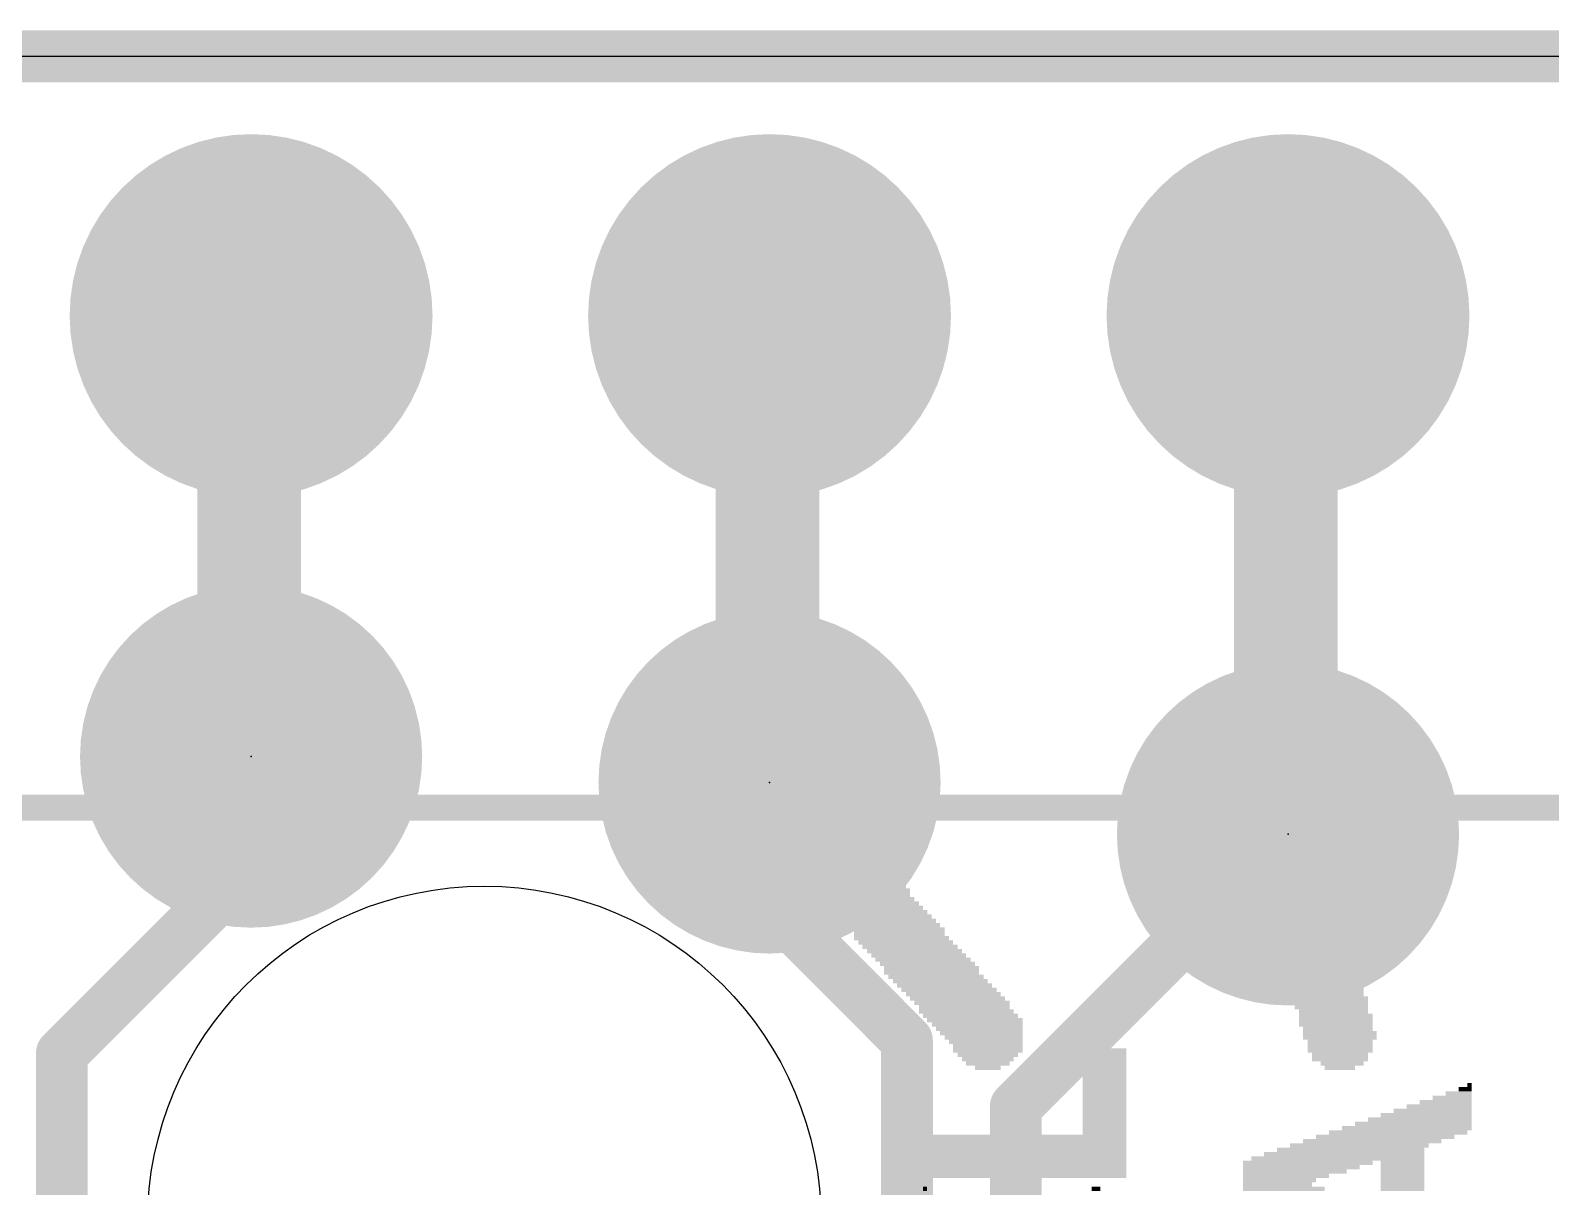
# Model space of a CAD drawing. Extents: x -0.1 to 50.9, y -0.1 to 23.
# Drawn here: x 38.29 to 45.74, y 17.32 to 22.99 of the extents above; entities that cross this region are included whole.
import ezdxf

# ---------------------------------------------------------------- set-up
doc = ezdxf.new("R2010")
doc.units = 0
for name, color, linetype in [('1', 12, 'CONTINUOUS'), ('16', 5, 'CONTINUOUS'), ('17', 110, 'CONTINUOUS'), ('20', 53, 'CONTINUOUS'), ('200', 40, 'CONTINUOUS'), ('21', 40, 'CONTINUOUS'), ('23', 53, 'CONTINUOUS')]:
    doc.layers.add(name, color=color, linetype=linetype)

# ---------------------------------------------------------------- blocks, each defined once
blk = doc.blocks.new('ROUNDP')
at = {"const_width": 0.5}
blk.add_lwpolyline([(0, -0.25, 1), (0, 0.25, 1), (0, -0.25)], format="xyb", dxfattribs=at)
blk = doc.blocks.new('RECT')
blk.add_solid([(-0.5, -0.5), (0.5, -0.5), (-0.5, 0.5), (0.5, 0.5)])

msp = doc.modelspace()

# ---------------------------------------------------------------- linework, layer by layer
at = {"layer": '1', "const_width": 0.254}
for points in [[(50.8, 22.86), (0, 22.86)], [(41.91, 19.304), (41.91, 18.7128)], [(44.45, 19.05), (43.1165, 17.7165)], [(41.91, 18.7128), (42.5831, 18.0397)], [(42.5831, 18.0397), (42.5831, 16.3138)], [(43.1165, 17.7165), (43.1165, 16.082)]]:
    msp.add_lwpolyline(points, dxfattribs=at)
at = {"layer": '1', "const_width": 0.127}
for points in [[(41.9735, 19.304, 1), (41.8465, 19.304)], [(44.4949, 19.0051, 1), (44.4051, 19.0949)], [(41.9549, 18.7577, 1), (41.8651, 18.6679)], [(41.8465, 18.7128, 1), (41.9735, 18.7128)], [(42.6466, 18.0397, 1), (42.5196, 18.0397)], [(42.5382, 17.9948, 1), (42.628, 18.0846)], [(43.18, 17.7165, 1), (43.053, 17.7165)], [(43.0716, 17.7614, 1), (43.1614, 17.6716)]]:
    msp.add_lwpolyline(points, format="xyb", dxfattribs=at)
at = {"layer": '16', "const_width": 0.254}
for points in [[(50.8, 22.86), (0, 22.86)], [(39.37, 21.59), (39.37, 19.431)], [(41.91, 21.59), (41.91, 19.304)], [(44.45, 21.59), (44.45, 19.05)], [(39.37, 19.431), (39.37, 18.9033)], [(39.37, 18.9033), (38.4429, 17.9762)], [(38.4429, 17.9762), (38.4429, 16.3138)]]:
    msp.add_lwpolyline(points, dxfattribs=at)
at = {"layer": '16', "const_width": 0.127}
for points in [[(39.4335, 21.59, 1), (39.3065, 21.59)], [(41.9735, 21.59, 1), (41.8465, 21.59)], [(44.5135, 21.59, 1), (44.3865, 21.59)], [(39.4335, 19.431, 1), (39.3065, 19.431)], [(39.3065, 19.431, 1), (39.4335, 19.431)], [(41.8465, 19.304, 1), (41.9735, 19.304)], [(44.3865, 19.05, 1), (44.5135, 19.05)], [(39.4149, 18.8584, 1), (39.3251, 18.9482)], [(39.3065, 18.9033, 1), (39.4335, 18.9033)], [(38.5064, 17.9762, 1), (38.3794, 17.9762)], [(38.398, 18.0211, 1), (38.4878, 17.9313)]]:
    msp.add_lwpolyline(points, format="xyb", dxfattribs=at)
at = {"layer": '20'}
msp.add_line((48.26, 22.86), (2.54, 22.86), dxfattribs=at)
msp.add_circle((40.513, 17.145), 1.651, dxfattribs=at)
at = {"layer": '21', "const_width": 0.127}
msp.add_lwpolyline([(34.013, 19.18), (50.513, 19.18)], dxfattribs=at)
at = {"layer": '23'}
for p in [(39.37, 19.431), (41.91, 19.304), (44.45, 19.05)]:
    msp.add_point(p, dxfattribs=at)

# ---------------------------------------------------------------- block references
at = {"layer": '17', "xscale": 1.778, "yscale": 1.778}
for p in [(39.37, 21.59), (39.37, 21.59), (41.91, 21.59), (41.91, 21.59), (44.45, 21.59), (44.45, 21.59)]:
    msp.add_blockref('ROUNDP', p, dxfattribs=at)
at = {"layer": '17', "xscale": 1.6764, "yscale": 1.6764, "rotation": 90}
for p in [(39.37, 19.431), (39.37, 19.431), (41.91, 19.304), (41.91, 19.304), (44.45, 19.05), (44.45, 19.05)]:
    msp.add_blockref('ROUNDP', p, dxfattribs=at)
at = {"layer": '200'}
for p, xscale, yscale in [((39.3598, 21.8228), 0.1676, 0.0211), ((41.8998, 21.8228), 0.1676, 0.0211), ((44.4398, 21.8228), 0.1676, 0.0211), ((39.3598, 21.7382), 0.4216, 0.0211), ((39.3598, 21.7593), 0.381, 0.0211), ((39.3598, 21.7805), 0.3404, 0.0213), ((39.3598, 21.8017), 0.254, 0.0211), ((41.8998, 21.7382), 0.4216, 0.0211), ((41.8998, 21.7593), 0.381, 0.0211), ((41.8998, 21.7805), 0.3404, 0.0213), ((41.8998, 21.8017), 0.254, 0.0211), ((44.4398, 21.7382), 0.4216, 0.0211), ((44.4398, 21.7593), 0.381, 0.0211), ((44.4398, 21.7805), 0.3404, 0.0213), ((44.4398, 21.8017), 0.254, 0.0211), ((39.3598, 21.6958), 0.4674, 0.0211), ((39.3598, 21.6747), 0.4674, 0.0211), ((39.3598, 21.717), 0.4216, 0.0213), ((41.8998, 21.6958), 0.4674, 0.0211), ((41.8998, 21.6747), 0.4674, 0.0211), ((41.8998, 21.717), 0.4216, 0.0213), ((44.4398, 21.6958), 0.4674, 0.0211), ((44.4398, 21.6747), 0.4674, 0.0211), ((44.4398, 21.717), 0.4216, 0.0213), ((39.3598, 21.6535), 0.508, 0.0213), ((39.3598, 21.6323), 0.508, 0.0211), ((39.3598, 21.6112), 0.508, 0.0211), ((39.3598, 21.59), 0.508, 0.0213), ((41.8998, 21.6535), 0.508, 0.0213), ((41.8998, 21.6323), 0.508, 0.0211), ((41.8998, 21.6112), 0.508, 0.0211), ((41.8998, 21.59), 0.508, 0.0213), ((44.4398, 21.6535), 0.508, 0.0213), ((44.4398, 21.6323), 0.508, 0.0211), ((44.4398, 21.6112), 0.508, 0.0211), ((44.4398, 21.59), 0.508, 0.0213), ((39.3598, 21.5688), 0.508, 0.0211), ((39.3598, 21.5477), 0.508, 0.0211), ((39.3598, 21.5265), 0.508, 0.0213), ((41.8998, 21.5688), 0.508, 0.0211), ((41.8998, 21.5477), 0.508, 0.0211), ((41.8998, 21.5265), 0.508, 0.0213), ((44.4398, 21.5688), 0.508, 0.0211), ((44.4398, 21.5477), 0.508, 0.0211), ((44.4398, 21.5265), 0.508, 0.0213), ((39.3598, 21.5053), 0.508, 0.0211), ((39.3598, 21.4842), 0.508, 0.0211), ((39.3598, 21.463), 0.508, 0.0213), ((39.3598, 21.4418), 0.508, 0.0211), ((41.8998, 21.5053), 0.508, 0.0211), ((41.8998, 21.4842), 0.508, 0.0211), ((41.8998, 21.463), 0.508, 0.0213), ((41.8998, 21.4418), 0.508, 0.0211), ((44.4398, 21.5053), 0.508, 0.0211), ((44.4398, 21.4842), 0.508, 0.0211), ((44.4398, 21.463), 0.508, 0.0213), ((44.4398, 21.4418), 0.508, 0.0211), ((39.3598, 21.4207), 0.508, 0.0211), ((39.3598, 21.3995), 0.508, 0.0213), ((39.3598, 21.3783), 0.508, 0.0211), ((41.8998, 21.4207), 0.508, 0.0211), ((41.8998, 21.3995), 0.508, 0.0213), ((41.8998, 21.3783), 0.508, 0.0211), ((44.4398, 21.4207), 0.508, 0.0211), ((44.4398, 21.3995), 0.508, 0.0213), ((44.4398, 21.3783), 0.508, 0.0211), ((39.3598, 21.3572), 0.508, 0.0211), ((39.3598, 21.336), 0.508, 0.0213), ((39.3598, 21.3148), 0.508, 0.0211), ((39.3598, 21.2937), 0.508, 0.0211), ((41.8998, 21.3572), 0.508, 0.0211), ((41.8998, 21.336), 0.508, 0.0213), ((41.8998, 21.3148), 0.508, 0.0211), ((41.8998, 21.2937), 0.508, 0.0211), ((44.4398, 21.3572), 0.508, 0.0211), ((44.4398, 21.336), 0.508, 0.0213), ((44.4398, 21.3148), 0.508, 0.0211), ((44.4398, 21.2937), 0.508, 0.0211), ((39.3598, 21.2725), 0.508, 0.0213), ((39.3598, 21.2513), 0.508, 0.0211), ((39.3598, 21.2302), 0.508, 0.0211), ((41.8998, 21.2725), 0.508, 0.0213), ((41.8998, 21.2513), 0.508, 0.0211), ((41.8998, 21.2302), 0.508, 0.0211), ((44.4398, 21.2725), 0.508, 0.0213), ((44.4398, 21.2513), 0.508, 0.0211), ((44.4398, 21.2302), 0.508, 0.0211), ((39.3598, 21.209), 0.508, 0.0213), ((39.3598, 21.1878), 0.508, 0.0211), ((39.3598, 21.1667), 0.508, 0.0211), ((39.3598, 21.1455), 0.508, 0.0213), ((41.8998, 21.209), 0.508, 0.0213), ((41.8998, 21.1878), 0.508, 0.0211), ((41.8998, 21.1667), 0.508, 0.0211), ((41.8998, 21.1455), 0.508, 0.0213), ((44.4398, 21.209), 0.508, 0.0213), ((44.4398, 21.1878), 0.508, 0.0211), ((44.4398, 21.1667), 0.508, 0.0211), ((44.4398, 21.1455), 0.508, 0.0213), ((39.3598, 21.1243), 0.508, 0.0211), ((39.3598, 21.1032), 0.508, 0.0211), ((39.3598, 21.082), 0.508, 0.0213), ((41.8998, 21.1243), 0.508, 0.0211), ((41.8998, 21.1032), 0.508, 0.0211), ((41.8998, 21.082), 0.508, 0.0213), ((44.4398, 21.1243), 0.508, 0.0211), ((44.4398, 21.1032), 0.508, 0.0211), ((44.4398, 21.082), 0.508, 0.0213), ((39.3598, 21.0608), 0.508, 0.0211), ((39.3598, 21.0397), 0.508, 0.0211), ((39.3598, 21.0185), 0.508, 0.0213), ((39.3598, 20.9973), 0.508, 0.0211), ((41.8998, 21.0608), 0.508, 0.0211), ((41.8998, 21.0397), 0.508, 0.0211), ((41.8998, 21.0185), 0.508, 0.0213), ((41.8998, 20.9973), 0.508, 0.0211), ((44.4398, 21.0608), 0.508, 0.0211), ((44.4398, 21.0397), 0.508, 0.0211), ((44.4398, 21.0185), 0.508, 0.0213), ((44.4398, 20.9973), 0.508, 0.0211), ((39.3598, 20.9762), 0.508, 0.0211), ((39.3598, 20.955), 0.508, 0.0213), ((39.3598, 20.9338), 0.508, 0.0211), ((41.8998, 20.9762), 0.508, 0.0211), ((41.8998, 20.955), 0.508, 0.0213), ((41.8998, 20.9338), 0.508, 0.0211), ((44.4398, 20.9762), 0.508, 0.0211), ((44.4398, 20.955), 0.508, 0.0213), ((44.4398, 20.9338), 0.508, 0.0211), ((39.3598, 20.9127), 0.508, 0.0211), ((39.3598, 20.8915), 0.508, 0.0213), ((39.3598, 20.8703), 0.508, 0.0211), ((39.3598, 20.8492), 0.508, 0.0211), ((41.8998, 20.9127), 0.508, 0.0211), ((41.8998, 20.8915), 0.508, 0.0213), ((41.8998, 20.8703), 0.508, 0.0211), ((41.8998, 20.8492), 0.508, 0.0211), ((44.4398, 20.9127), 0.508, 0.0211), ((44.4398, 20.8915), 0.508, 0.0213), ((44.4398, 20.8703), 0.508, 0.0211), ((44.4398, 20.8492), 0.508, 0.0211), ((39.3598, 20.828), 0.508, 0.0213), ((39.3598, 20.8068), 0.508, 0.0211), ((39.3598, 20.7857), 0.508, 0.0211), ((41.8998, 20.828), 0.508, 0.0213), ((41.8998, 20.8068), 0.508, 0.0211), ((41.8998, 20.7857), 0.508, 0.0211), ((44.4398, 20.828), 0.508, 0.0213), ((44.4398, 20.8068), 0.508, 0.0211), ((44.4398, 20.7857), 0.508, 0.0211), ((39.3598, 20.7645), 0.508, 0.0213), ((39.3598, 20.7433), 0.508, 0.0211), ((39.3598, 20.7222), 0.508, 0.0211), ((39.3598, 20.701), 0.508, 0.0213), ((41.8998, 20.7645), 0.508, 0.0213), ((41.8998, 20.7433), 0.508, 0.0211), ((41.8998, 20.7222), 0.508, 0.0211), ((41.8998, 20.701), 0.508, 0.0213), ((44.4398, 20.7645), 0.508, 0.0213), ((44.4398, 20.7433), 0.508, 0.0211), ((44.4398, 20.7222), 0.508, 0.0211), ((44.4398, 20.701), 0.508, 0.0213), ((39.3598, 20.6798), 0.508, 0.0211), ((39.3598, 20.6587), 0.508, 0.0211), ((39.3598, 20.6375), 0.508, 0.0213), ((41.8998, 20.6798), 0.508, 0.0211), ((41.8998, 20.6587), 0.508, 0.0211), ((41.8998, 20.6375), 0.508, 0.0213), ((44.4398, 20.6798), 0.508, 0.0211), ((44.4398, 20.6587), 0.508, 0.0211), ((44.4398, 20.6375), 0.508, 0.0213), ((39.3598, 20.6163), 0.508, 0.0211), ((39.3598, 20.5952), 0.508, 0.0211), ((39.3598, 20.574), 0.508, 0.0213), ((39.3598, 20.5528), 0.508, 0.0211), ((41.8998, 20.6163), 0.508, 0.0211), ((41.8998, 20.5952), 0.508, 0.0211), ((41.8998, 20.574), 0.508, 0.0213), ((41.8998, 20.5528), 0.508, 0.0211), ((44.4398, 20.6163), 0.508, 0.0211), ((44.4398, 20.5952), 0.508, 0.0211), ((44.4398, 20.574), 0.508, 0.0213), ((44.4398, 20.5528), 0.508, 0.0211), ((39.3598, 20.5317), 0.508, 0.0211), ((39.3598, 20.5105), 0.508, 0.0213), ((39.3598, 20.4893), 0.508, 0.0211), ((41.8998, 20.5317), 0.508, 0.0211), ((41.8998, 20.5105), 0.508, 0.0213), ((41.8998, 20.4893), 0.508, 0.0211), ((44.4398, 20.5317), 0.508, 0.0211), ((44.4398, 20.5105), 0.508, 0.0213), ((44.4398, 20.4893), 0.508, 0.0211), ((39.3598, 20.4682), 0.508, 0.0211), ((39.3598, 20.447), 0.508, 0.0213), ((39.3598, 20.4258), 0.508, 0.0211), ((39.3598, 20.4047), 0.508, 0.0211), ((41.8998, 20.4682), 0.508, 0.0211), ((41.8998, 20.447), 0.508, 0.0213), ((41.8998, 20.4258), 0.508, 0.0211), ((41.8998, 20.4047), 0.508, 0.0211), ((44.4398, 20.4682), 0.508, 0.0211), ((44.4398, 20.447), 0.508, 0.0213), ((44.4398, 20.4258), 0.508, 0.0211), ((44.4398, 20.4047), 0.508, 0.0211), ((39.3598, 20.3835), 0.508, 0.0213), ((39.3598, 20.3623), 0.508, 0.0211), ((39.3598, 20.3412), 0.508, 0.0211), ((41.8998, 20.3835), 0.508, 0.0213), ((41.8998, 20.3623), 0.508, 0.0211), ((41.8998, 20.3412), 0.508, 0.0211), ((44.4398, 20.3835), 0.508, 0.0213), ((44.4398, 20.3623), 0.508, 0.0211), ((44.4398, 20.3412), 0.508, 0.0211), ((39.3598, 20.32), 0.508, 0.0213), ((39.3598, 20.2988), 0.508, 0.0211), ((39.3598, 20.2777), 0.508, 0.0211), ((39.3598, 20.2565), 0.508, 0.0213), ((41.8998, 20.32), 0.508, 0.0213), ((41.8998, 20.2988), 0.508, 0.0211), ((41.8998, 20.2777), 0.508, 0.0211), ((41.8998, 20.2565), 0.508, 0.0213), ((44.4398, 20.32), 0.508, 0.0213), ((44.4398, 20.2988), 0.508, 0.0211), ((44.4398, 20.2777), 0.508, 0.0211), ((44.4398, 20.2565), 0.508, 0.0213), ((39.3598, 20.2353), 0.508, 0.0211), ((39.3598, 20.2142), 0.508, 0.0211), ((39.3598, 20.193), 0.508, 0.0213), ((41.8998, 20.2353), 0.508, 0.0211), ((41.8998, 20.2142), 0.508, 0.0211), ((41.8998, 20.193), 0.508, 0.0213), ((44.4398, 20.2353), 0.508, 0.0211), ((44.4398, 20.2142), 0.508, 0.0211), ((44.4398, 20.193), 0.508, 0.0213), ((39.3598, 20.1718), 0.508, 0.0211), ((39.3598, 20.1507), 0.508, 0.0211), ((39.3598, 20.1295), 0.508, 0.0213), ((39.3598, 20.1083), 0.508, 0.0211), ((41.8998, 20.1718), 0.508, 0.0211), ((41.8998, 20.1507), 0.508, 0.0211), ((41.8998, 20.1295), 0.508, 0.0213), ((41.8998, 20.1083), 0.508, 0.0211), ((44.4398, 20.1718), 0.508, 0.0211), ((44.4398, 20.1507), 0.508, 0.0211), ((44.4398, 20.1295), 0.508, 0.0213), ((44.4398, 20.1083), 0.508, 0.0211), ((39.3598, 20.0872), 0.508, 0.0211), ((39.3598, 20.066), 0.508, 0.0213), ((39.3598, 20.0448), 0.508, 0.0211), ((41.8998, 20.0872), 0.508, 0.0211), ((41.8998, 20.066), 0.508, 0.0213), ((41.8998, 20.0448), 0.508, 0.0211), ((44.4398, 20.0872), 0.508, 0.0211), ((44.4398, 20.066), 0.508, 0.0213), ((44.4398, 20.0448), 0.508, 0.0211), ((39.3598, 20.0237), 0.508, 0.0211), ((39.3598, 20.0025), 0.508, 0.0213), ((39.3598, 19.9813), 0.508, 0.0211), ((39.3598, 19.9602), 0.508, 0.0211), ((41.8998, 20.0237), 0.508, 0.0211), ((41.8998, 20.0025), 0.508, 0.0213), ((41.8998, 19.9813), 0.508, 0.0211), ((41.8998, 19.9602), 0.508, 0.0211), ((44.4398, 20.0237), 0.508, 0.0211), ((44.4398, 20.0025), 0.508, 0.0213), ((44.4398, 19.9813), 0.508, 0.0211), ((44.4398, 19.9602), 0.508, 0.0211), ((39.3598, 19.939), 0.508, 0.0213), ((39.3598, 19.9178), 0.508, 0.0211), ((39.3598, 19.8967), 0.508, 0.0211), ((39.3598, 19.8755), 0.508, 0.0213), ((41.8998, 19.939), 0.508, 0.0213), ((41.8998, 19.9178), 0.508, 0.0211), ((41.8998, 19.8967), 0.508, 0.0211), ((41.8998, 19.8755), 0.508, 0.0213), ((44.4398, 19.939), 0.508, 0.0213), ((44.4398, 19.9178), 0.508, 0.0211), ((44.4398, 19.8967), 0.508, 0.0211), ((44.4398, 19.8755), 0.508, 0.0213), ((39.3598, 19.8543), 0.508, 0.0211), ((39.3598, 19.8332), 0.508, 0.0211), ((39.3598, 19.812), 0.508, 0.0213), ((41.8998, 19.8543), 0.508, 0.0211), ((41.8998, 19.8332), 0.508, 0.0211), ((41.8998, 19.812), 0.508, 0.0213), ((44.4398, 19.8543), 0.508, 0.0211), ((44.4398, 19.8332), 0.508, 0.0211), ((44.4398, 19.812), 0.508, 0.0213), ((39.3598, 19.7908), 0.508, 0.0211), ((39.3598, 19.7697), 0.508, 0.0211), ((39.3598, 19.7485), 0.508, 0.0213), ((39.3598, 19.7273), 0.508, 0.0211), ((41.8998, 19.7908), 0.508, 0.0211), ((41.8998, 19.7697), 0.508, 0.0211), ((41.8998, 19.7485), 0.508, 0.0213), ((41.8998, 19.7273), 0.508, 0.0211), ((44.4398, 19.7908), 0.508, 0.0211), ((44.4398, 19.7697), 0.508, 0.0211), ((44.4398, 19.7485), 0.508, 0.0213), ((44.4398, 19.7273), 0.508, 0.0211), ((39.3598, 19.7062), 0.508, 0.0211), ((39.3598, 19.685), 0.508, 0.0213), ((39.3598, 19.6638), 0.508, 0.0211), ((41.8998, 19.7062), 0.508, 0.0211), ((41.8998, 19.685), 0.508, 0.0213), ((41.8998, 19.6638), 0.508, 0.0211), ((44.4398, 19.7062), 0.508, 0.0211), ((44.4398, 19.685), 0.508, 0.0213), ((44.4398, 19.6638), 0.508, 0.0211), ((39.3598, 19.6427), 0.508, 0.0211), ((39.3598, 19.6215), 0.508, 0.0213), ((39.3598, 19.6003), 0.508, 0.0211), ((39.3598, 19.5792), 0.508, 0.0211), ((41.8998, 19.6427), 0.508, 0.0211), ((41.8998, 19.6215), 0.508, 0.0213), ((41.8998, 19.6003), 0.508, 0.0211), ((41.8998, 19.5792), 0.508, 0.0211), ((44.4398, 19.6427), 0.508, 0.0211), ((44.4398, 19.6215), 0.508, 0.0213), ((44.4398, 19.6003), 0.508, 0.0211), ((44.4398, 19.5792), 0.508, 0.0211), ((39.3598, 19.558), 0.508, 0.0213), ((39.3598, 19.5368), 0.508, 0.0211), ((39.3598, 19.5157), 0.508, 0.0211), ((41.8998, 19.558), 0.508, 0.0213), ((41.8998, 19.5368), 0.508, 0.0211), ((41.8998, 19.5157), 0.508, 0.0211), ((44.4398, 19.558), 0.508, 0.0213), ((44.4398, 19.5368), 0.508, 0.0211), ((44.4398, 19.5157), 0.508, 0.0211), ((39.3598, 19.4945), 0.508, 0.0213), ((39.3598, 19.4733), 0.508, 0.0211), ((39.3598, 19.4522), 0.508, 0.0211), ((39.3598, 19.431), 0.508, 0.0213), ((41.8998, 19.4945), 0.508, 0.0213), ((41.8998, 19.4733), 0.508, 0.0211), ((41.8998, 19.4522), 0.508, 0.0211), ((41.8998, 19.431), 0.508, 0.0213), ((44.4398, 19.4945), 0.508, 0.0213), ((44.4398, 19.4733), 0.508, 0.0211), ((44.4398, 19.4522), 0.508, 0.0211), ((44.4398, 19.431), 0.508, 0.0213), ((39.3598, 19.4098), 0.508, 0.0211), ((39.3598, 19.3887), 0.508, 0.0211), ((39.3598, 19.3675), 0.508, 0.0213), ((41.8998, 19.4098), 0.508, 0.0211), ((41.8998, 19.3887), 0.508, 0.0211), ((41.8998, 19.3675), 0.508, 0.0213), ((44.4398, 19.4098), 0.508, 0.0211), ((44.4398, 19.3887), 0.508, 0.0211), ((44.4398, 19.3675), 0.508, 0.0213), ((39.3598, 19.3463), 0.508, 0.0211), ((39.3598, 19.3252), 0.4674, 0.0211), ((39.3598, 19.304), 0.4674, 0.0213), ((39.3598, 19.2828), 0.4216, 0.0211), ((41.8998, 19.3463), 0.508, 0.0211), ((41.8998, 19.3252), 0.508, 0.0211), ((41.8998, 19.304), 0.508, 0.0213), ((41.8998, 19.2828), 0.508, 0.0211), ((44.4398, 19.3463), 0.508, 0.0211), ((44.4398, 19.3252), 0.508, 0.0211), ((44.4398, 19.304), 0.508, 0.0213), ((44.4398, 19.2828), 0.508, 0.0211), ((39.3598, 19.2617), 0.4216, 0.0211), ((39.3598, 19.2405), 0.381, 0.0213), ((39.3598, 19.2193), 0.3404, 0.0211), ((41.8998, 19.2617), 0.508, 0.0211), ((41.91, 19.2405), 0.5283, 0.0213), ((41.9214, 19.2193), 0.5512, 0.0211), ((44.4398, 19.2617), 0.508, 0.0211), ((44.4398, 19.2405), 0.508, 0.0213), ((44.4398, 19.2193), 0.508, 0.0211), ((39.3598, 19.1982), 0.254, 0.0211), ((39.3598, 19.177), 0.1676, 0.0213), ((41.9417, 19.1982), 0.5512, 0.0211), ((41.9519, 19.177), 0.5715, 0.0213), ((41.9849, 19.1347), 0.5918, 0.0211), ((41.9748, 19.1558), 0.5715, 0.0211), ((44.4398, 19.1982), 0.508, 0.0211), ((44.4398, 19.177), 0.508, 0.0213), ((44.4398, 19.1558), 0.508, 0.0211), ((44.4398, 19.1347), 0.508, 0.0211), ((41.9951, 19.1135), 0.5715, 0.0213), ((42.0154, 19.0923), 0.5715, 0.0211), ((42.0484, 19.0712), 0.5512, 0.0211), ((44.4398, 19.1135), 0.508, 0.0213), ((44.4398, 19.0923), 0.508, 0.0211), ((44.4398, 19.0712), 0.508, 0.0211), ((42.0802, 19.05), 0.5283, 0.0213), ((42.1322, 19.0288), 0.4648, 0.0211), ((42.1538, 19.0077), 0.4674, 0.0211), ((42.1754, 18.9865), 0.4648, 0.0213), ((44.4398, 19.05), 0.508, 0.0213), ((44.4398, 19.0288), 0.508, 0.0211), ((44.4398, 19.0077), 0.508, 0.0211), ((44.4398, 18.9865), 0.508, 0.0213), ((42.1958, 18.9653), 0.4648, 0.0211), ((42.2173, 18.9442), 0.4674, 0.0211), ((42.2288, 18.923), 0.4445, 0.0213), ((44.4398, 18.9653), 0.508, 0.0211), ((44.4398, 18.9442), 0.4674, 0.0211), ((44.4398, 18.923), 0.4674, 0.0213), ((42.2389, 18.9018), 0.4648, 0.0211), ((42.2593, 18.8807), 0.4648, 0.0211), ((42.2808, 18.8595), 0.4674, 0.0213), ((42.3024, 18.8383), 0.4648, 0.0211), ((44.4398, 18.9018), 0.4216, 0.0211), ((44.4398, 18.8807), 0.4216, 0.0211), ((44.4614, 18.8595), 0.4242, 0.0213), ((44.4716, 18.8383), 0.4039, 0.0211), ((42.3227, 18.8172), 0.4648, 0.0211), ((42.3443, 18.796), 0.4674, 0.0213), ((42.3659, 18.7748), 0.4648, 0.0211), ((44.4932, 18.8172), 0.3607, 0.0211), ((44.5135, 18.796), 0.3607, 0.0213), ((44.5135, 18.7748), 0.3607, 0.0211), ((42.3761, 18.7537), 0.4445, 0.0211), ((42.3863, 18.7325), 0.4648, 0.0213), ((42.4078, 18.7113), 0.4674, 0.0211), ((42.4294, 18.6902), 0.4648, 0.0211), ((44.5135, 18.7537), 0.3607, 0.0211), ((44.5249, 18.7325), 0.3378, 0.0213), ((44.5351, 18.7113), 0.3581, 0.0211), ((44.5351, 18.6902), 0.3581, 0.0211), ((42.4498, 18.669), 0.4648, 0.0213), ((42.4713, 18.6478), 0.4674, 0.0211), ((42.4929, 18.6267), 0.4648, 0.0211), ((44.5351, 18.669), 0.3581, 0.0213), ((44.5453, 18.6478), 0.3378, 0.0211), ((44.5567, 18.6267), 0.3607, 0.0211), ((42.5132, 18.6055), 0.4648, 0.0213), ((42.5348, 18.5843), 0.4674, 0.0211), ((42.5463, 18.5632), 0.4445, 0.0211), ((42.5564, 18.542), 0.4648, 0.0213), ((44.5567, 18.6055), 0.3607, 0.0213), ((44.5567, 18.5843), 0.3607, 0.0211), ((44.577, 18.5632), 0.3607, 0.0211), ((44.577, 18.542), 0.3607, 0.0213), ((42.5768, 18.5208), 0.4648, 0.0211), ((42.5983, 18.4997), 0.4674, 0.0211), ((42.6199, 18.4785), 0.4648, 0.0213), ((44.577, 18.5208), 0.3607, 0.0211), ((44.5884, 18.4997), 0.3378, 0.0211), ((44.5986, 18.4785), 0.3581, 0.0213), ((42.6403, 18.4573), 0.4648, 0.0211), ((42.6618, 18.4362), 0.4674, 0.0211), ((42.6834, 18.415), 0.4648, 0.0213), ((42.7037, 18.3938), 0.4648, 0.0211), ((44.5986, 18.4573), 0.3581, 0.0211), ((44.5986, 18.4362), 0.3581, 0.0211), ((44.6202, 18.3938), 0.3607, 0.0211), ((44.6088, 18.415), 0.3378, 0.0213), ((42.7037, 18.3727), 0.4648, 0.0211), ((42.7253, 18.3515), 0.4674, 0.0213), ((42.7469, 18.3303), 0.4648, 0.0211), ((44.6202, 18.3727), 0.3607, 0.0211), ((44.6202, 18.3515), 0.3607, 0.0213), ((44.6405, 18.3303), 0.3607, 0.0211), ((42.7673, 18.3092), 0.4648, 0.0211), ((42.7888, 18.288), 0.4674, 0.0213), ((42.8104, 18.2668), 0.4648, 0.0211), ((42.8308, 18.2457), 0.4648, 0.0211), ((44.6405, 18.3092), 0.3607, 0.0211), ((44.6405, 18.288), 0.3607, 0.0213), ((44.6519, 18.2668), 0.3378, 0.0211), ((44.6621, 18.2457), 0.3581, 0.0211), ((42.8523, 18.2245), 0.4674, 0.0213), ((42.8638, 18.2033), 0.4445, 0.0211), ((42.8739, 18.1822), 0.4648, 0.0211), ((44.6621, 18.2245), 0.3581, 0.0213), ((44.6621, 18.2033), 0.3581, 0.0211), ((44.6723, 18.1822), 0.3378, 0.0211), ((42.8942, 18.161), 0.4648, 0.0213), ((42.9158, 18.1398), 0.4674, 0.0211), ((42.9273, 18.1187), 0.4445, 0.0211), ((42.9374, 18.0975), 0.4242, 0.0213), ((44.6837, 18.161), 0.3607, 0.0213), ((44.6837, 18.1398), 0.3607, 0.0211), ((44.6837, 18.1187), 0.3607, 0.0211), ((44.6938, 18.0975), 0.3404, 0.0213), ((42.9476, 18.0763), 0.4039, 0.0211), ((42.959, 18.0552), 0.381, 0.0211), ((42.9692, 18.034), 0.3607, 0.0213), ((44.704, 18.0763), 0.3607, 0.0211), ((44.704, 18.0552), 0.3607, 0.0211), ((44.7053, 18.034), 0.3175, 0.0213), ((42.9793, 18.0128), 0.3404, 0.0211), ((42.9793, 17.9917), 0.3404, 0.0211), ((42.9793, 17.9705), 0.2946, 0.0213), ((42.9793, 17.9493), 0.254, 0.0211), ((43.5508, 17.9917), 0.2134, 0.0211), ((43.5508, 17.9705), 0.2134, 0.0213), ((43.5508, 17.9493), 0.2134, 0.0211), ((44.7053, 18.0128), 0.3175, 0.0211), ((44.7053, 17.9917), 0.3175, 0.0211), ((44.704, 17.9705), 0.2743, 0.0213), ((44.704, 17.9493), 0.2743, 0.0211), ((42.9793, 17.9282), 0.2134, 0.0211), ((42.9793, 17.907), 0.127, 0.0213), ((43.5508, 17.9282), 0.2134, 0.0211), ((43.5508, 17.907), 0.2134, 0.0213), ((43.5508, 17.8858), 0.2134, 0.0211), ((43.5508, 17.8647), 0.2134, 0.0211), ((44.7154, 17.9282), 0.2108, 0.0211), ((44.704, 17.907), 0.1473, 0.0213), ((43.5508, 17.8435), 0.2134, 0.0213), ((43.5508, 17.8223), 0.2134, 0.0211), ((43.5508, 17.8012), 0.2134, 0.0211), ((45.3174, 17.8012), 0.0635, 0.0211), ((45.339, 17.8223), 0.0203, 0.0211), ((43.5508, 17.78), 0.2134, 0.0213), ((43.5508, 17.7588), 0.2134, 0.0211), ((43.5508, 17.7377), 0.2134, 0.0211), ((43.5508, 17.7165), 0.2134, 0.0213), ((45.1904, 17.7165), 0.3175, 0.0213), ((45.2222, 17.7377), 0.254, 0.0211), ((45.2539, 17.7588), 0.1905, 0.0211), ((45.2857, 17.78), 0.127, 0.0213), ((43.5508, 17.6953), 0.2134, 0.0211), ((43.5508, 17.6742), 0.2134, 0.0211), ((43.5508, 17.653), 0.2134, 0.0213), ((45.0952, 17.653), 0.508, 0.0213), ((45.1269, 17.6742), 0.4445, 0.0211), ((45.1587, 17.6953), 0.381, 0.0211), ((43.0962, 17.5683), 1.1227, 0.0211), ((43.5508, 17.6318), 0.2134, 0.0211), ((43.5508, 17.6107), 0.2134, 0.0211), ((43.5508, 17.5895), 0.2134, 0.0213), ((44.9263, 17.5683), 0.6782, 0.0211), ((44.9898, 17.5895), 0.6782, 0.0213), ((45.0317, 17.6107), 0.635, 0.0211), ((45.0634, 17.6318), 0.5715, 0.0211), ((43.0962, 17.5472), 1.1227, 0.0211), ((43.0962, 17.526), 1.1227, 0.0213), ((43.0962, 17.5048), 1.1227, 0.0211), ((44.7573, 17.5048), 0.7214, 0.0211), ((44.7993, 17.526), 0.6782, 0.0213), ((44.8628, 17.5472), 0.6782, 0.0211), ((43.0962, 17.4837), 1.1227, 0.0211), ((43.0962, 17.4625), 1.1227, 0.0213), ((43.0962, 17.4413), 1.1227, 0.0211), ((43.0962, 17.4202), 1.1227, 0.0211), ((44.5465, 17.4413), 0.635, 0.0211), ((44.5148, 17.4202), 0.5715, 0.0211), ((44.6938, 17.4625), 0.8484, 0.0213), ((44.7256, 17.4837), 0.7849, 0.0211), ((45.0113, 17.4413), 0.2134, 0.0211), ((45.0113, 17.4202), 0.2134, 0.0211), ((43.0962, 17.399), 1.1227, 0.0213), ((43.0962, 17.3778), 1.1227, 0.0211), ((44.483, 17.399), 0.508, 0.0213), ((44.4398, 17.3778), 0.4216, 0.0211), ((44.4081, 17.3567), 0.3581, 0.0211), ((45.0113, 17.399), 0.2134, 0.0213), ((45.0113, 17.3778), 0.2134, 0.0211), ((45.0113, 17.3567), 0.2134, 0.0211), ((42.672, 17.3143), 0.0203, 0.0211), ((43.5089, 17.3143), 0.0432, 0.0211), ((44.3979, 17.3355), 0.3378, 0.0213), ((44.4297, 17.3143), 0.4013, 0.0211), ((45.0113, 17.3355), 0.2134, 0.0213), ((45.0113, 17.3143), 0.2134, 0.0211)]:
    msp.add_blockref('RECT', p, dxfattribs=dict(at, xscale=xscale, yscale=yscale))

doc.saveas('drawing.dxf')
